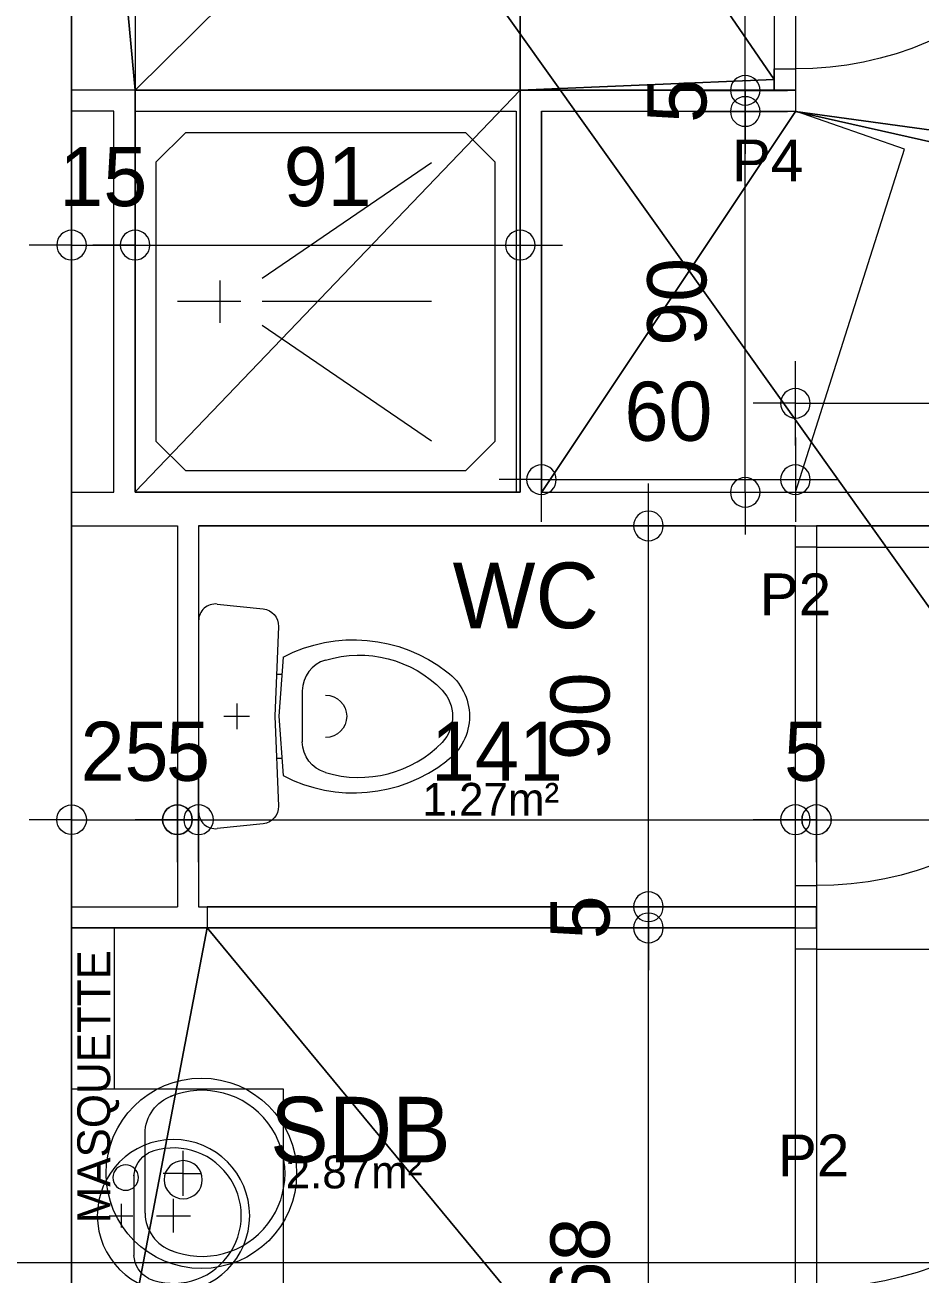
# Model space of a CAD drawing. Header units: metres. Extents: x 1.8 to 61.8, y -52.8 to -10.8.
# Drawn here: x 37.314 to 39.431, y -22.267 to -19.313 of the extents above; entities that cross this region are included whole.
import ezdxf
from ezdxf.enums import TextEntityAlignment as Align
from ezdxf.lldxf.tags import DXFTag

# ---------------------------------------------------------------- set-up
doc = ezdxf.new("R2010")
doc.units = ezdxf.units.M
doc.header["$MEASUREMENT"] = 0
for name, color, linetype in [('Calque commun', 7, 'Continuous'), ('Calque2', 7, 'Continuous'), ('Calque90', 7, 'Continuous'), ('Cotations', 7, 'Continuous'), ('Textes', 7, 'Continuous')]:
    doc.layers.add(name, color=color, linetype=linetype)
doc.styles.add('Arial8', font='arial.ttf', dxfattribs={"height": 0.098961})
doc.styles.add('Century Gothic11', font='GOTHIC.TTF', dxfattribs={"height": 0.139636})
doc.styles.add('Century Gothic19', font='GOTHIC.TTF', dxfattribs={"height": 0.155151})
doc.styles.add('Century Gothic5', font='GOTHIC.TTF', dxfattribs={"height": 0.077575})
tags = doc.linetypes.add('DASHDOT2', pattern=[0.5, 0.25, -0.125, 0, -0.125]).pattern_tags.tags
tags[10:11] = [DXFTag(74, 4), DXFTag(75, 0), DXFTag(340, '0'), DXFTag(46, 1.0), DXFTag(50, 0.0), DXFTag(44, 0.0), DXFTag(45, 0.0)]
tags[8:9] = [DXFTag(74, 4), DXFTag(75, 0), DXFTag(340, '0'), DXFTag(46, 1.0), DXFTag(50, 0.0), DXFTag(44, 0.0), DXFTag(45, 0.0)]
tags[6:7] = [DXFTag(74, 4), DXFTag(75, 0), DXFTag(340, '0'), DXFTag(46, 1.0), DXFTag(50, 0.0), DXFTag(44, 0.0), DXFTag(45, 0.0)]
tags[4:5] = [DXFTag(74, 4), DXFTag(75, 0), DXFTag(340, '0'), DXFTag(46, 1.0), DXFTag(50, 0.0), DXFTag(44, 0.0), DXFTag(45, 0.0)]

# ---------------------------------------------------------------- blocks, each defined once
blk = doc.blocks.new('Block54734')
at = {"layer": 'Calque commun', "color": 7, "linetype": 'Continuous', "lineweight": 9}
blk.add_line((37.4237, -26.2066), (37.4237, -17.8466), dxfattribs=at)
blk = doc.blocks.new('@PRES_1_$$_1-58')
at = {"layer": 'Calque commun', "color": 5, "linetype": 'Continuous', "lineweight": 9}
blk.add_line((0.05, 0.05), (0.05, 0.85), dxfattribs=at)
at = {"layer": 'Calque commun', "color": 5, "linetype": 'Continuous', "lineweight": 9, "extrusion": (0, 0, -1)}
blk.add_arc((-0.05, 0.05), 0.8, 90, 180, dxfattribs=at)
at = {"layer": 'Calque commun', "color": 5, "linetype": 'Continuous', "lineweight": 9}
mesh = blk.add_polyface(dxfattribs=at)
corners = [(0, 0), (0, 0.05), (0.05, 0.05), (0.05, 0)]
mesh.append_faces([[corners[k] for k in face] for face in [(0, 1, 2, 3)]], dxfattribs={"color": 5})
mesh = blk.add_polyface(dxfattribs=at)
corners = [(0.85, 0), (0.85, 0.05), (0.9, 0.05), (0.9, 0)]
mesh.append_faces([[corners[k] for k in face] for face in [(0, 1, 2, 3)]], dxfattribs={"color": 5})
blk = doc.blocks.new('@PRES_1_$$_1-59')
at = {"layer": 'Calque commun', "color": 0, "linetype": 'ByBlock', "lineweight": -2}
blk.add_line((0, 0), (0, 0.05), dxfattribs=at)
blk = doc.blocks.new('@PRES_1_$$_1-60')
at = {"layer": 'Calque commun', "color": 0, "linetype": 'ByBlock', "lineweight": -2}
blk.add_line((0, 0), (0, 0.05), dxfattribs=at)
blk = doc.blocks.new('INTER_2D_COMB20')
at = {"layer": 'Calque commun', "color": 0, "linetype": 'ByBlock', "lineweight": -2}
blk.add_blockref('@PRES_1_$$_1-58', (0, 0), dxfattribs=at)
at = {"layer": 'Calque commun', "color": 15, "linetype": 'Continuous', "lineweight": 18}
blk.add_blockref('@PRES_1_$$_1-59', (0, 0), dxfattribs=at)
at = {"layer": 'Calque commun', "color": 15, "linetype": 'Continuous', "lineweight": 18, "extrusion": (0, 0, -1), "xscale": -1, "yscale": -1, "zscale": -1, "rotation": -180}
blk.add_blockref('@PRES_1_$$_1-60', (-0.9, 0), dxfattribs=at)
blk = doc.blocks.new('PLACED_COMB20')
at = {"layer": 'Calque commun', "color": 0, "linetype": 'ByBlock', "lineweight": -2}
blk.add_blockref('INTER_2D_COMB20', (0, 0), dxfattribs=at)
blk = doc.blocks.new('xmodule1pcentniv1-17')
at = {"layer": 'Calque commun', "color": 5, "linetype": 'Continuous', "lineweight": 9}
blk.add_arc((0, 0), 0.5, 0, 359.9994, dxfattribs=at)
blk = doc.blocks.new('xmodule1pcentniv1-18')
at = {"layer": 'Calque commun', "color": 5, "linetype": 'Continuous', "lineweight": 9}
blk.add_arc((0, 0), 0.5, 0, 359.9994, dxfattribs=at)
blk = doc.blocks.new('DimLine54971')
at = {"layer": 'Calque commun', "color": 5, "linetype": 'Continuous', "lineweight": 9}
for p, q in [((39.1838, -21.271), (39.1838, -21.071)), ((41.3637, -21.271), (41.3637, -21.071)), ((39.1838, -21.171), (39.0838, -21.171)), ((39.1838, -21.171), (41.3637, -21.171)), ((41.3637, -21.171), (41.4637, -21.171))]:
    blk.add_line(p, q, dxfattribs=at)
at = {"layer": 'Calque commun', "color": 5, "linetype": 'Continuous', "lineweight": 9, "xscale": 0.07000000029802322, "yscale": 0.07000000029802322, "zscale": 0.07000000029802322}
for name, p in [('xmodule1pcentniv1-17', (39.1838, -21.171)), ('xmodule1pcentniv1-18', (41.3637, -21.171))]:
    blk.add_blockref(name, p, dxfattribs=at)
at = {"layer": 'Calque commun', "color": 5, "linetype": 'Continuous', "lineweight": 9, "style": 'Century Gothic11'}
blk.add_text('218', height=0.13964, dxfattribs=at).set_placement((40.2737, -21.121), align=Align.BOTTOM_CENTER)
blk = doc.blocks.new('xmodule1pcentniv1-19')
at = {"layer": 'Calque commun', "color": 5, "linetype": 'Continuous', "lineweight": 9}
blk.add_arc((0, 0), 0.5, 0, 359.9994, dxfattribs=at)
blk = doc.blocks.new('xmodule1pcentniv1-20')
at = {"layer": 'Calque commun', "color": 5, "linetype": 'Continuous', "lineweight": 9}
blk.add_arc((0, 0), 0.5, 0, 359.9994, dxfattribs=at)
blk = doc.blocks.new('DimLine54979')
at = {"layer": 'Calque commun', "color": 5, "linetype": 'Continuous', "lineweight": 9}
for p, q in [((39.1338, -21.271), (39.1338, -21.071)), ((39.1838, -21.271), (39.1838, -21.071)), ((39.1338, -21.171), (39.0338, -21.171)), ((39.1338, -21.171), (39.1838, -21.171)), ((39.1838, -21.171), (39.2838, -21.171))]:
    blk.add_line(p, q, dxfattribs=at)
at = {"layer": 'Calque commun', "color": 5, "linetype": 'Continuous', "lineweight": 9, "xscale": 0.07000000029802322, "yscale": 0.07000000029802322, "zscale": 0.07000000029802322}
for name, p in [('xmodule1pcentniv1-19', (39.1338, -21.171)), ('xmodule1pcentniv1-20', (39.1838, -21.171))]:
    blk.add_blockref(name, p, dxfattribs=at)
at = {"layer": 'Calque commun', "color": 5, "linetype": 'Continuous', "lineweight": 9, "style": 'Century Gothic11'}
blk.add_text('5', height=0.1396, dxfattribs=at).set_placement((39.1588, -21.121), align=Align.BOTTOM_CENTER)
blk = doc.blocks.new('xmodule1pcentniv1-21')
at = {"layer": 'Calque commun', "color": 5, "linetype": 'Continuous', "lineweight": 9}
blk.add_arc((0, 0), 0.5, 0, 359.9994, dxfattribs=at)
blk = doc.blocks.new('xmodule1pcentniv1-22')
at = {"layer": 'Calque commun', "color": 5, "linetype": 'Continuous', "lineweight": 9}
blk.add_arc((0, 0), 0.5, 0, 359.9994, dxfattribs=at)
blk = doc.blocks.new('DimLine54987')
at = {"layer": 'Calque commun', "color": 5, "linetype": 'Continuous', "lineweight": 9}
for p, q in [((37.7238, -21.271), (37.7238, -21.071)), ((39.1338, -21.271), (39.1338, -21.071)), ((37.7238, -21.171), (37.6238, -21.171)), ((37.7238, -21.171), (39.1338, -21.171)), ((39.1338, -21.171), (39.2337, -21.171))]:
    blk.add_line(p, q, dxfattribs=at)
at = {"layer": 'Calque commun', "color": 5, "linetype": 'Continuous', "lineweight": 9, "xscale": 0.07000000029802322, "yscale": 0.07000000029802322, "zscale": 0.07000000029802322}
for name, p in [('xmodule1pcentniv1-21', (37.7238, -21.171)), ('xmodule1pcentniv1-22', (39.1338, -21.171))]:
    blk.add_blockref(name, p, dxfattribs=at)
at = {"layer": 'Calque commun', "color": 5, "linetype": 'Continuous', "lineweight": 9, "style": 'Century Gothic11'}
blk.add_text('141', height=0.13964, dxfattribs=at).set_placement((38.4287, -21.121), align=Align.BOTTOM_CENTER)
blk = doc.blocks.new('xmodule1pcentniv1-23')
at = {"layer": 'Calque commun', "color": 5, "linetype": 'Continuous', "lineweight": 9}
blk.add_arc((0, 0), 0.5, 0, 359.9994, dxfattribs=at)
blk = doc.blocks.new('xmodule1pcentniv1-24')
at = {"layer": 'Calque commun', "color": 5, "linetype": 'Continuous', "lineweight": 9}
blk.add_arc((0, 0), 0.5, 0, 359.9994, dxfattribs=at)
blk = doc.blocks.new('DimLine54995')
at = {"layer": 'Calque commun', "color": 5, "linetype": 'Continuous', "lineweight": 9}
for p, q in [((37.6738, -21.271), (37.6738, -21.071)), ((37.7238, -21.271), (37.7238, -21.071)), ((37.6738, -21.171), (37.5738, -21.171)), ((37.6738, -21.171), (37.7238, -21.171)), ((37.7238, -21.171), (37.8237, -21.171))]:
    blk.add_line(p, q, dxfattribs=at)
at = {"layer": 'Calque commun', "color": 5, "linetype": 'Continuous', "lineweight": 9, "xscale": 0.07000000029802322, "yscale": 0.07000000029802322, "zscale": 0.07000000029802322}
for name, p in [('xmodule1pcentniv1-23', (37.6738, -21.171)), ('xmodule1pcentniv1-24', (37.7238, -21.171))]:
    blk.add_blockref(name, p, dxfattribs=at)
at = {"layer": 'Calque commun', "color": 5, "linetype": 'Continuous', "lineweight": 9, "style": 'Century Gothic11'}
blk.add_text('5', height=0.1396, dxfattribs=at).set_placement((37.6988, -21.121), align=Align.BOTTOM_CENTER)
blk = doc.blocks.new('xmodule1pcentniv1-25')
at = {"layer": 'Calque commun', "color": 5, "linetype": 'Continuous', "lineweight": 9}
blk.add_arc((0, 0), 0.5, 0, 359.9994, dxfattribs=at)
blk = doc.blocks.new('xmodule1pcentniv1-26')
at = {"layer": 'Calque commun', "color": 5, "linetype": 'Continuous', "lineweight": 9}
blk.add_arc((0, 0), 0.5, 0, 359.9994, dxfattribs=at)
blk = doc.blocks.new('DimLine55003')
at = {"layer": 'Calque commun', "color": 5, "linetype": 'Continuous', "lineweight": 9}
for p, q in [((37.4237, -21.271), (37.4237, -21.071)), ((37.6738, -21.271), (37.6738, -21.071)), ((37.4237, -21.171), (37.3237, -21.171)), ((37.4237, -21.171), (37.6738, -21.171)), ((37.6738, -21.171), (37.7738, -21.171))]:
    blk.add_line(p, q, dxfattribs=at)
at = {"layer": 'Calque commun', "color": 5, "linetype": 'Continuous', "lineweight": 9, "extrusion": (0, 0, -1), "xscale": 0.07000000029802322, "yscale": 0.07000000029802322, "zscale": 0.07000000029802322}
for name, p in [('xmodule1pcentniv1-25', (-37.4238, -21.171)), ('xmodule1pcentniv1-26', (-37.6738, -21.171))]:
    blk.add_blockref(name, p, dxfattribs=at)
at = {"layer": 'Calque commun', "color": 5, "linetype": 'Continuous', "lineweight": 9, "style": 'Century Gothic11'}
blk.add_text('25', height=0.13964, dxfattribs=at).set_placement((37.5488, -21.121), align=Align.BOTTOM_CENTER)
blk = doc.blocks.new('xmodule1pcentniv1-41')
at = {"layer": 'Calque commun', "color": 5, "linetype": 'Continuous', "lineweight": 9}
blk.add_arc((0, 0), 0.5, 0, 359.9994, dxfattribs=at)
blk = doc.blocks.new('xmodule1pcentniv1-42')
at = {"layer": 'Calque commun', "color": 5, "linetype": 'Continuous', "lineweight": 9}
blk.add_arc((0, 0), 0.5, 0, 359.9994, dxfattribs=at)
blk = doc.blocks.new('DimLine55067')
at = {"layer": 'Calque commun', "color": 5, "linetype": 'Continuous', "lineweight": 9}
for p, q in [((38.7866, -21.4268), (38.7866, -21.3268)), ((38.8866, -21.4268), (38.6866, -21.4268)), ((38.7866, -23.1068), (38.7866, -21.4268)), ((38.8866, -23.1068), (38.6866, -23.1068)), ((38.7866, -23.1068), (38.7866, -23.2068))]:
    blk.add_line(p, q, dxfattribs=at)
at = {"layer": 'Calque commun', "color": 5, "linetype": 'Continuous', "lineweight": 9, "xscale": 0.07000000029802322, "yscale": 0.07000000029802322, "zscale": 0.07000000029802322, "rotation": 90}
for name, p in [('xmodule1pcentniv1-42', (38.7866, -21.4268)), ('xmodule1pcentniv1-41', (38.7866, -23.1068))]:
    blk.add_blockref(name, p, dxfattribs=at)
at = {"layer": 'Calque commun', "color": 5, "linetype": 'Continuous', "lineweight": 9, "style": 'Century Gothic11'}
blk.add_text('168', height=0.13964, rotation=90, dxfattribs=at).set_placement((38.7366, -22.2668), align=Align.BOTTOM_CENTER)
blk = doc.blocks.new('xmodule1pcentniv1-43')
at = {"layer": 'Calque commun', "color": 5, "linetype": 'Continuous', "lineweight": 9}
blk.add_arc((0, 0), 0.5, 0, 359.9994, dxfattribs=at)
blk = doc.blocks.new('xmodule1pcentniv1-44')
at = {"layer": 'Calque commun', "color": 5, "linetype": 'Continuous', "lineweight": 9}
blk.add_arc((0, 0), 0.5, 0, 359.9994, dxfattribs=at)
blk = doc.blocks.new('DimLine55083')
at = {"layer": 'Calque commun', "color": 5, "linetype": 'Continuous', "lineweight": 9}
for p, q in [((38.7866, -21.3768), (38.7866, -21.2768)), ((38.8866, -21.3768), (38.6866, -21.3768)), ((38.7866, -21.4268), (38.7866, -21.3768)), ((38.8866, -21.4268), (38.6866, -21.4268)), ((38.7866, -21.4268), (38.7866, -21.5268))]:
    blk.add_line(p, q, dxfattribs=at)
at = {"layer": 'Calque commun', "color": 5, "linetype": 'Continuous', "lineweight": 9, "xscale": 0.07000000029802322, "yscale": 0.07000000029802322, "zscale": 0.07000000029802322, "rotation": 90}
for name, p in [('xmodule1pcentniv1-44', (38.7866, -21.3768)), ('xmodule1pcentniv1-43', (38.7866, -21.4268))]:
    blk.add_blockref(name, p, dxfattribs=at)
at = {"layer": 'Calque commun', "color": 5, "linetype": 'Continuous', "lineweight": 9, "style": 'Century Gothic11'}
blk.add_text('5', height=0.1396, rotation=90, dxfattribs=at).set_placement((38.7366, -21.4018), align=Align.BOTTOM_CENTER)
blk = doc.blocks.new('xmodule1pcentniv1-45')
at = {"layer": 'Calque commun', "color": 5, "linetype": 'Continuous', "lineweight": 9}
blk.add_arc((0, 0), 0.5, 0, 359.9994, dxfattribs=at)
blk = doc.blocks.new('xmodule1pcentniv1-46')
at = {"layer": 'Calque commun', "color": 5, "linetype": 'Continuous', "lineweight": 9}
blk.add_arc((0, 0), 0.5, 0, 359.9994, dxfattribs=at)
blk = doc.blocks.new('DimLine55091')
at = {"layer": 'Calque commun', "color": 5, "linetype": 'Continuous', "lineweight": 9}
for p, q in [((38.7866, -20.4766), (38.7866, -20.3766)), ((38.8866, -20.4766), (38.6866, -20.4766)), ((38.7866, -21.3768), (38.7866, -20.4766)), ((38.8866, -21.3768), (38.6866, -21.3768)), ((38.7866, -21.3768), (38.7866, -21.4768))]:
    blk.add_line(p, q, dxfattribs=at)
at = {"layer": 'Calque commun', "color": 5, "linetype": 'Continuous', "lineweight": 9, "xscale": 0.07000000029802322, "yscale": 0.07000000029802322, "zscale": 0.07000000029802322, "rotation": 90}
for name, p in [('xmodule1pcentniv1-46', (38.7866, -20.4766)), ('xmodule1pcentniv1-45', (38.7866, -21.3768))]:
    blk.add_blockref(name, p, dxfattribs=at)
at = {"layer": 'Calque commun', "color": 5, "linetype": 'Continuous', "lineweight": 9, "style": 'Century Gothic11'}
blk.add_text('90', height=0.13964, rotation=90, dxfattribs=at).set_placement((38.7366, -20.9267), align=Align.BOTTOM_CENTER)
blk = doc.blocks.new('xmodule1pcentniv1-47')
at = {"layer": 'Calque commun', "color": 5, "linetype": 'Continuous', "lineweight": 9}
blk.add_arc((0, 0), 0.5, 0, 359.9994, dxfattribs=at)
blk = doc.blocks.new('xmodule1pcentniv1-48')
at = {"layer": 'Calque commun', "color": 5, "linetype": 'Continuous', "lineweight": 9}
blk.add_arc((0, 0), 0.5, 0, 359.9994, dxfattribs=at)
blk = doc.blocks.new('DimLine55107')
at = {"layer": 'Calque commun', "color": 5, "linetype": 'Continuous', "lineweight": 9}
for p, q in [((39.0154, -19.4973), (39.0154, -19.3973)), ((38.9154, -19.4973), (39.1154, -19.4973)), ((39.0154, -20.3973), (39.0154, -19.4973)), ((38.9154, -20.3973), (39.1154, -20.3973)), ((39.0154, -20.3973), (39.0154, -20.4973))]:
    blk.add_line(p, q, dxfattribs=at)
at = {"layer": 'Calque commun', "color": 5, "linetype": 'Continuous', "lineweight": 9, "xscale": 0.07000000029802322, "yscale": 0.07000000029802322, "zscale": 0.07000000029802322, "rotation": 90}
for name, p in [('xmodule1pcentniv1-48', (39.0154, -19.4973)), ('xmodule1pcentniv1-47', (39.0154, -20.3973))]:
    blk.add_blockref(name, p, dxfattribs=at)
at = {"layer": 'Calque commun', "color": 5, "linetype": 'Continuous', "lineweight": 9, "style": 'Century Gothic11'}
blk.add_text('90', height=0.13964, rotation=90, dxfattribs=at).set_placement((38.9654, -19.9473), align=Align.BOTTOM_CENTER)
blk = doc.blocks.new('xmodule1pcentniv1-49')
at = {"layer": 'Calque commun', "color": 5, "linetype": 'Continuous', "lineweight": 9}
blk.add_arc((0, 0), 0.5, 0, 359.9994, dxfattribs=at)
blk = doc.blocks.new('xmodule1pcentniv1-50')
at = {"layer": 'Calque commun', "color": 5, "linetype": 'Continuous', "lineweight": 9}
blk.add_arc((0, 0), 0.5, 0, 359.9994, dxfattribs=at)
blk = doc.blocks.new('DimLine55115')
at = {"layer": 'Calque commun', "color": 5, "linetype": 'Continuous', "lineweight": 9}
for p, q in [((39.0154, -19.4473), (39.0154, -19.3473)), ((38.9154, -19.4473), (39.1154, -19.4473)), ((39.0154, -19.4973), (39.0154, -19.4473)), ((38.9154, -19.4973), (39.1154, -19.4973)), ((39.0154, -19.4973), (39.0154, -19.5973))]:
    blk.add_line(p, q, dxfattribs=at)
at = {"layer": 'Calque commun', "color": 5, "linetype": 'Continuous', "lineweight": 9, "xscale": 0.07000000029802322, "yscale": 0.07000000029802322, "zscale": 0.07000000029802322, "rotation": 90}
for name, p in [('xmodule1pcentniv1-50', (39.0154, -19.4473)), ('xmodule1pcentniv1-49', (39.0154, -19.4973))]:
    blk.add_blockref(name, p, dxfattribs=at)
at = {"layer": 'Calque commun', "color": 5, "linetype": 'Continuous', "lineweight": 9, "style": 'Century Gothic11'}
blk.add_text('5', height=0.1396, rotation=90, dxfattribs=at).set_placement((38.9654, -19.4723), align=Align.BOTTOM_CENTER)
blk = doc.blocks.new('xmodule1pcentniv1-51')
at = {"layer": 'Calque commun', "color": 5, "linetype": 'Continuous', "lineweight": 9}
blk.add_arc((0, 0), 0.5, 0, 359.9994, dxfattribs=at)
blk = doc.blocks.new('xmodule1pcentniv1-52')
at = {"layer": 'Calque commun', "color": 5, "linetype": 'Continuous', "lineweight": 9}
blk.add_arc((0, 0), 0.5, 0, 359.9994, dxfattribs=at)
blk = doc.blocks.new('DimLine55123')
at = {"layer": 'Calque commun', "color": 5, "linetype": 'Continuous', "lineweight": 9}
for p, q in [((39.0154, -18.5473), (39.0154, -18.4473)), ((38.9154, -18.5473), (39.1154, -18.5473)), ((39.0154, -19.4473), (39.0154, -18.5473)), ((38.9154, -19.4473), (39.1154, -19.4473)), ((39.0154, -19.4473), (39.0154, -19.5473))]:
    blk.add_line(p, q, dxfattribs=at)
at = {"layer": 'Calque commun', "color": 5, "linetype": 'Continuous', "lineweight": 9, "xscale": 0.07000000029802322, "yscale": 0.07000000029802322, "zscale": 0.07000000029802322, "rotation": 90}
for name, p in [('xmodule1pcentniv1-52', (39.0154, -18.5473)), ('xmodule1pcentniv1-51', (39.0154, -19.4473))]:
    blk.add_blockref(name, p, dxfattribs=at)
at = {"layer": 'Calque commun', "color": 5, "linetype": 'Continuous', "lineweight": 9, "style": 'Century Gothic11'}
blk.add_text('90', height=0.13964, rotation=90, dxfattribs=at).set_placement((38.9654, -18.9973), align=Align.BOTTOM_CENTER)
blk = doc.blocks.new('xmodule1pcentniv1-65')
at = {"layer": 'Calque commun', "color": 5, "linetype": 'Continuous', "lineweight": 9}
blk.add_arc((0, 0), 0.5, 0, 359.9994, dxfattribs=at)
blk = doc.blocks.new('DimLine55203')
at = {"layer": 'Calque commun', "color": 5, "linetype": 'Continuous', "lineweight": 9}
for p, q in [((39.1338, -20.287), (39.1337, -20.087)), ((39.1338, -20.187), (39.0338, -20.187)), ((39.1338, -20.187), (43.1337, -20.1863))]:
    blk.add_line(p, q, dxfattribs=at)
at = {"layer": 'Calque commun', "color": 5, "linetype": 'Continuous', "lineweight": 9, "xscale": 0.0700000013757668, "yscale": 0.0700000013757668, "zscale": 0.07000000029802322, "rotation": 0.01005417239926435}
blk.add_blockref('xmodule1pcentniv1-65', (39.1338, -20.187), dxfattribs=at)
blk = doc.blocks.new('xmodule1pcentniv1-67')
at = {"layer": 'Calque commun', "color": 5, "linetype": 'Continuous', "lineweight": 9}
blk.add_arc((0, 0), 0.5, 0, 359.9994, dxfattribs=at)
blk = doc.blocks.new('xmodule1pcentniv1-68')
at = {"layer": 'Calque commun', "color": 5, "linetype": 'Continuous', "lineweight": 9}
blk.add_arc((0, 0), 0.5, 0, 359.9994, dxfattribs=at)
blk = doc.blocks.new('DimLine55211')
at = {"layer": 'Calque commun', "color": 5, "linetype": 'Continuous', "lineweight": 9}
for p, q in [((38.5338, -20.4674), (38.5338, -20.2674)), ((39.1338, -20.2674), (39.1338, -20.4674)), ((38.5338, -20.3674), (38.4338, -20.3674)), ((38.5338, -20.3674), (39.1338, -20.3674)), ((39.1338, -20.3674), (39.2338, -20.3674))]:
    blk.add_line(p, q, dxfattribs=at)
at = {"layer": 'Calque commun', "color": 5, "linetype": 'Continuous', "lineweight": 9, "xscale": 0.07000000029802322, "yscale": 0.07000000029802322, "zscale": 0.07000000029802322}
for name, p in [('xmodule1pcentniv1-67', (38.5338, -20.3674)), ('xmodule1pcentniv1-68', (39.1338, -20.3674))]:
    blk.add_blockref(name, p, dxfattribs=at)
at = {"layer": 'Calque commun', "color": 5, "linetype": 'Continuous', "lineweight": 9, "style": 'Century Gothic11'}
blk.add_text('60', height=0.13964, dxfattribs=at).set_placement((38.8338, -20.3174), align=Align.BOTTOM_CENTER)
blk = doc.blocks.new('xmodule1pcentniv1-75')
at = {"layer": 'Calque commun', "color": 5, "linetype": 'Continuous', "lineweight": 9}
blk.add_arc((0, 0), 0.5, 0, 359.9994, dxfattribs=at)
blk = doc.blocks.new('xmodule1pcentniv1-76')
at = {"layer": 'Calque commun', "color": 5, "linetype": 'Continuous', "lineweight": 9}
blk.add_arc((0, 0), 0.5, 0, 359.9994, dxfattribs=at)
blk = doc.blocks.new('DimLine56475')
at = {"layer": 'Calque commun', "color": 5, "linetype": 'Continuous', "lineweight": 9}
for p, q in [((39.1837, -21.271), (39.1837, -21.071)), ((41.3637, -21.271), (41.3637, -21.071)), ((39.1837, -21.171), (39.0837, -21.171)), ((39.1837, -21.171), (41.3637, -21.171)), ((41.3637, -21.171), (41.4637, -21.171))]:
    blk.add_line(p, q, dxfattribs=at)
at = {"layer": 'Calque commun', "color": 5, "linetype": 'Continuous', "lineweight": 9, "xscale": 0.07000000029802322, "yscale": 0.07000000029802322, "zscale": 0.07000000029802322}
for name, p in [('xmodule1pcentniv1-75', (39.1837, -21.171)), ('xmodule1pcentniv1-76', (41.3637, -21.171))]:
    blk.add_blockref(name, p, dxfattribs=at)
at = {"layer": 'Calque commun', "color": 5, "linetype": 'Continuous', "lineweight": 9, "style": 'Century Gothic11'}
blk.add_text('218', height=0.13964, dxfattribs=at).set_placement((40.2737, -21.121), align=Align.BOTTOM_CENTER)
blk = doc.blocks.new('vasque1')
at = {"layer": 'Calque2', "color": 6, "linetype": 'Continuous', "lineweight": 9}
for p, q in [((-0.094, -0.092), (0.094, -0.092)), ((0, -0.182), (0, -0.135)), ((-0.0533, -0.182), (0.0533, -0.182)), ((0, -0.182), (0, -0.224))]:
    blk.add_line(p, q, dxfattribs=at)
at = {"layer": 'Calque2', "color": 6, "linetype": 'Continuous', "lineweight": 9, "flags": 128}
for points in [[(0, -0.45, -1), (0, 0)], [(0, 0, -1), (0, -0.45)], [(0.02, -0.046, 1), (-0.04, -0.046, 1), (0.02, -0.046)], [(-0.094, -0.092, 0.324927), (-0.1834, -0.157)], [(0.094, -0.092, -0.324927), (0.1834, -0.157)], [(0.03, -0.182, 1), (-0.06, -0.182, 1), (0.03, -0.182)], [(-0.1814, -0.1514, 1.494518), (0.1814, -0.1514)]]:
    blk.add_lwpolyline(points, format="xyb", dxfattribs=at)
blk = doc.blocks.new('vasqu450')
at = {"layer": 'Calque commun', "color": 6, "linetype": 'Continuous', "lineweight": 9}
blk.add_line((0.1207, 0.1168), (-0.1173, 0.117), dxfattribs=at)
for radius, start, end in [(0.225, 360, 359.9994), (0.2, 158.4, 21.6)]:
    blk.add_arc((0, 0), radius, start, end, dxfattribs=at)
at = {"layer": 'Calque commun', "color": 6, "linetype": 'Continuous', "lineweight": 9, "extrusion": (0, 0, -1)}
for centre, start, end in [((0.112, 0.0327), 28.9734, 86.4066), ((-0.112, 0.0327), 93.5934, 151.0266)]:
    blk.add_arc(centre, 0.0845, start, end, dxfattribs=at)
at = {"layer": 'Calque90', "color": 6, "linetype": 'Continuous', "lineweight": 9}
for p, q in [((0, 0.19), (0, 0.12)), ((0.035, 0.155), (-0.035, 0.155)), ((0, 0.05), (0, -0.05)), ((-0.05, 0), (0.05, 0))]:
    blk.add_line(p, q, dxfattribs=at)
blk = doc.blocks.new('meuble vasque 60x50')
at = {"layer": 'Calque commun', "color": 0, "linetype": 'ByBlock', "lineweight": -2, "xscale": 0.800000011920929, "yscale": 0.800000011920929, "zscale": 0.800000011920929}
blk.add_blockref('vasqu450', (0.2994, -0.241), dxfattribs=at)
at = {"layer": 'Calque commun', "color": 0, "linetype": 'ByBlock', "lineweight": -2}
blk.add_blockref('vasque1', (0.3994, -0.0819), dxfattribs=at)
at = {"layer": 'Calque commun', "color": 6, "linetype": 'Continuous', "lineweight": 9}
mesh = blk.add_polyface(dxfattribs=at)
corners = [(-0.0006, -0.0002), (0.5994, -0.0002), (0.5994, -0.5002), (-0.0006, -0.5002)]
mesh.append_faces([[corners[k] for k in face] for face in [(0, 1, 2, 3)]], dxfattribs={"color": 6})
blk = doc.blocks.new('@PRES_1_$$_1-61')
at = {"layer": 'Calque commun', "color": 5, "linetype": 'Continuous', "lineweight": 9}
blk.add_line((0.05, 0.05), (0.05, 0.85), dxfattribs=at)
at = {"layer": 'Calque commun', "color": 5, "linetype": 'Continuous', "lineweight": 9, "extrusion": (0, 0, -1)}
blk.add_arc((-0.05, 0.05), 0.8, 90, 180, dxfattribs=at)
at = {"layer": 'Calque commun', "color": 5, "linetype": 'Continuous', "lineweight": 9}
mesh = blk.add_polyface(dxfattribs=at)
corners = [(0, 0), (0, 0.05), (0.05, 0.05), (0.05, 0)]
mesh.append_faces([[corners[k] for k in face] for face in [(0, 1, 2, 3)]], dxfattribs={"color": 5})
mesh = blk.add_polyface(dxfattribs=at)
corners = [(0.85, 0), (0.85, 0.05), (0.9, 0.05), (0.9, 0)]
mesh.append_faces([[corners[k] for k in face] for face in [(0, 1, 2, 3)]], dxfattribs={"color": 5})
blk = doc.blocks.new('@PRES_1_$$_1-62')
at = {"layer": 'Calque commun', "color": 0, "linetype": 'Continuous', "lineweight": 9}
blk.add_line((0, 0), (0, 0.05), dxfattribs=at)
blk = doc.blocks.new('@PRES_1_$$_1-63')
at = {"layer": 'Calque commun', "color": 0, "linetype": 'Continuous', "lineweight": 9}
blk.add_line((0, 0), (0, 0.05), dxfattribs=at)
blk = doc.blocks.new('INTER_2D_COMB21')
at = {"layer": 'Calque commun', "color": 0, "linetype": 'ByBlock', "lineweight": -2}
blk.add_blockref('@PRES_1_$$_1-61', (0, 0), dxfattribs=at)
at = {"layer": 'Calque commun', "color": 15, "linetype": 'ByBlock', "lineweight": -2}
blk.add_blockref('@PRES_1_$$_1-62', (0, 0), dxfattribs=at)
at = {"layer": 'Calque commun', "color": 15, "linetype": 'ByBlock', "lineweight": -2, "extrusion": (0, 0, -1), "xscale": -1, "yscale": -1, "zscale": -1, "rotation": -180}
blk.add_blockref('@PRES_1_$$_1-63', (-0.9, 0), dxfattribs=at)
blk = doc.blocks.new('PLACED_COMB21')
at = {"layer": 'Calque commun', "color": 0, "linetype": 'ByBlock', "lineweight": -2}
blk.add_blockref('INTER_2D_COMB21', (0, 0), dxfattribs=at)
blk = doc.blocks.new('douche90-3')
at = {"layer": 'Calque90', "color": 6, "linetype": 'Continuous', "lineweight": 9}
for p, q in [((0, 0, -10), (0, 0.9, -10)), ((0, 0.9, -10), (0.9, 0.9, -10)), ((0.9, 0.9, -10), (0.9, 0, -10)), ((0.05, 0.7803, -10), (0.1197, 0.85, -10)), ((0.1197, 0.85, -10), (0.7803, 0.85, -10)), ((0.7803, 0.85, -10), (0.85, 0.7803, -10)), ((0.05, 0.1197, -10), (0.05, 0.7803, -10)), ((0.3, 0.5058, -10), (0.7, 0.7788, -10)), ((0.85, 0.7803, -10), (0.85, 0.1197, -10)), ((0.2, 0.5, -10), (0.2, 0.4, -10)), ((0.25, 0.45, -10), (0.1, 0.45, -10)), ((0.7, 0.45, -10), (0.3, 0.45, -10)), ((0.3, 0.3942, -10), (0.7, 0.1212, -10)), ((0.1197, 0.05, -10), (0.05, 0.1197, -10)), ((0.85, 0.1197, -10), (0.7803, 0.05, -10)), ((0.7803, 0.05, -10), (0.1197, 0.05, -10)), ((0.9, 0, -10), (0, 0, -10))]:
    blk.add_line(p, q, dxfattribs=at)
blk = doc.blocks.new('xmodule1pcentniv1-95')
at = {"layer": 'Calque commun', "color": 5, "linetype": 'Continuous', "lineweight": 9}
blk.add_arc((0, 0), 0.5, 0, 359.9994, dxfattribs=at)
blk = doc.blocks.new('xmodule1pcentniv1-96')
at = {"layer": 'Calque commun', "color": 5, "linetype": 'Continuous', "lineweight": 9}
blk.add_arc((0, 0), 0.5, 0, 359.9994, dxfattribs=at)
blk = doc.blocks.new('DimLine60762')
at = {"layer": 'Calque commun', "color": 5, "linetype": 'Continuous', "lineweight": 9}
for p, q in [((37.4237, -19.9129), (37.4237, -19.7129)), ((37.5738, -19.9129), (37.5738, -19.7129)), ((37.4237, -19.8129), (37.3237, -19.8129)), ((37.4237, -19.8129), (37.5738, -19.8129)), ((37.5738, -19.8129), (37.6738, -19.8129))]:
    blk.add_line(p, q, dxfattribs=at)
at = {"layer": 'Calque commun', "color": 5, "linetype": 'Continuous', "lineweight": 9, "xscale": 0.07000000029802322, "yscale": 0.07000000029802322, "zscale": 0.07000000029802322}
for name, p in [('xmodule1pcentniv1-95', (37.4237, -19.8129)), ('xmodule1pcentniv1-96', (37.5738, -19.8129))]:
    blk.add_blockref(name, p, dxfattribs=at)
at = {"layer": 'Calque commun', "color": 5, "linetype": 'Continuous', "lineweight": 9, "style": 'Century Gothic11'}
blk.add_text('15', height=0.13964, dxfattribs=at).set_placement((37.4987, -19.7629), align=Align.BOTTOM_CENTER)
blk = doc.blocks.new('xmodule1pcentniv1-97')
at = {"layer": 'Calque commun', "color": 5, "linetype": 'Continuous', "lineweight": 9}
blk.add_arc((0, 0), 0.5, 0, 359.9994, dxfattribs=at)
blk = doc.blocks.new('xmodule1pcentniv1-98')
at = {"layer": 'Calque commun', "color": 5, "linetype": 'Continuous', "lineweight": 9}
blk.add_arc((0, 0), 0.5, 0, 359.9994, dxfattribs=at)
blk = doc.blocks.new('DimLine60770')
at = {"layer": 'Calque commun', "color": 5, "linetype": 'Continuous', "lineweight": 9}
for p, q in [((37.5738, -19.9129), (37.5738, -19.7129)), ((38.4838, -19.9129), (38.4838, -19.7129)), ((37.5738, -19.8129), (37.4738, -19.8129)), ((37.5738, -19.8129), (38.4838, -19.8129)), ((38.4838, -19.8129), (38.5838, -19.8129))]:
    blk.add_line(p, q, dxfattribs=at)
at = {"layer": 'Calque commun', "color": 5, "linetype": 'Continuous', "lineweight": 9, "xscale": 0.07000000029802322, "yscale": 0.07000000029802322, "zscale": 0.07000000029802322}
for name, p in [('xmodule1pcentniv1-97', (37.5738, -19.8129)), ('xmodule1pcentniv1-98', (38.4838, -19.8129))]:
    blk.add_blockref(name, p, dxfattribs=at)
at = {"layer": 'Calque commun', "color": 5, "linetype": 'Continuous', "lineweight": 9, "style": 'Century Gothic11'}
blk.add_text('91', height=0.13964, dxfattribs=at).set_placement((38.0288, -19.7629), align=Align.BOTTOM_CENTER)
blk = doc.blocks.new('xmodule1pcentniv1-117')
at = {"layer": 'Calque commun', "color": 7, "linetype": 'Continuous', "lineweight": 9}
for p, q in [((37.5737, -18.3266), (37.5737, -19.6266)), ((39.3916, -19.586), (39.1338, -19.4967)), ((39.1338, -20.3967), (39.3916, -19.586)), ((37.5737, -19.6266), (37.5737, -20.396)), ((37.4238, -21.4268), (37.9238, -21.4268)), ((37.5247, -21.4261), (37.5247, -21.8061))]:
    blk.add_line(p, q, dxfattribs=at)
at = {"layer": 'Calque commun', "color": 15, "linetype": 'Continuous', "lineweight": 18}
for p, q in [((37.5737, -19.4467), (37.4237, -19.4467)), ((37.4237, -19.4467), (37.4237, -19.4967)), ((37.5737, -20.3967), (37.5737, -19.4467)), ((38.4838, -20.3967), (38.4838, -19.4467)), ((38.4838, -19.4467), (39.1338, -19.4467)), ((39.1338, -19.4467), (39.0838, -19.4467)), ((39.0838, -19.4467), (39.0838, -19.4467)), ((39.1338, -19.4467), (39.1338, -19.4967)), ((39.1338, -19.4467), (39.1338, -19.4467)), ((37.5238, -19.4967), (37.4237, -19.4967)), ((37.5238, -20.3967), (37.5238, -19.4967)), ((38.5338, -20.3967), (38.5338, -19.4967)), ((38.5338, -19.4967), (39.1338, -19.4967)), ((37.6738, -20.4767), (37.6738, -21.3768)), ((37.7238, -20.4767), (37.7238, -21.3768)), ((39.1338, -20.4769), (39.1838, -20.4769)), ((37.4237, -21.4268), (37.4237, -21.3768)), ((37.4237, -21.3768), (37.6738, -21.3768)), ((37.7238, -21.3768), (39.1338, -21.3768)), ((39.1338, -21.4268), (39.1338, -21.3768)), ((39.1338, -21.4268), (39.1338, -21.3769)), ((39.1838, -21.4268), (39.1838, -21.3769)), ((37.4237, -21.4268), (39.1338, -21.4268))]:
    blk.add_line(p, q, dxfattribs=at)
at = {"layer": 'Calque commun', "color": 7, "linetype": 'Continuous', "lineweight": 18}
for p, q in [((37.4237, -20.4767), (37.4237, -20.3967)), ((37.4237, -20.3967), (37.5238, -20.3967)), ((37.5737, -20.3967), (38.4838, -20.3967)), ((38.5338, -20.3967), (39.5838, -20.3967)), ((37.4237, -20.4767), (37.6738, -20.4767)), ((37.7238, -20.4767), (39.5838, -20.4767))]:
    blk.add_line(p, q, dxfattribs=at)
at = {"layer": 'Calque commun', "color": 5, "linetype": 'Continuous', "lineweight": 9}
for name in ['DimLine55123', 'DimLine55115', 'DimLine55107', 'DimLine60762', 'DimLine60770', 'DimLine55203', 'DimLine55211', 'DimLine55091', 'DimLine55003', 'DimLine54995', 'DimLine54987', 'DimLine54979', 'DimLine56475', 'DimLine54971', 'DimLine55083', 'DimLine55067']:
    blk.add_blockref(name, (0, 0), dxfattribs=at)
at = {"layer": 'Calque commun', "color": 0, "linetype": 'ByBlock', "lineweight": -2}
for name, p, rotation in [('PLACED_COMB20', (39.0838, -18.5467), -90), ('PLACED_COMB21', (39.1338, -20.4769), -90.00000000000001), ('PLACED_COMB21', (39.1338, -21.4268), -90.00000000000001), ('meuble vasque 60x50', (37.4236, -22.4062), 90)]:
    blk.add_blockref(name, p, dxfattribs=dict(at, rotation=rotation))
blk.add_blockref('douche90-3', (37.5738, -20.3967), dxfattribs=at)
at = {"layer": 'Textes', "color": 5, "linetype": 'ByBlock', "lineweight": -2, "style": 'Arial8'}
for s, p in [('P4', (39.1525, -19.6922)), ('P2', (39.2183, -20.7177)), ('P2', (39.2614, -22.0438))]:
    blk.add_text(s, height=0.09896, dxfattribs=at).set_placement(p, align=Align.BOTTOM_RIGHT)
at = {"layer": 'Textes', "color": 5, "linetype": 'ByBlock', "lineweight": -2, "style": 'Century Gothic19'}
blk.add_text('WC', height=0.15515, dxfattribs=at).set_placement((38.6696, -20.5633), align=Align.TOP_RIGHT)
at = {"layer": 'Textes', "color": 9, "linetype": 'ByBlock', "lineweight": -2, "style": 'Century Gothic5'}
for s, p in [('1.27m²', (38.2527, -21.1849)), ('2.87m²', (37.9296, -22.0656))]:
    blk.add_text(s, height=0.07758, dxfattribs=at).set_placement(p, align=Align.BOTTOM_LEFT)
at = {"layer": 'Textes', "color": 5, "linetype": 'ByBlock', "lineweight": -2, "style": 'Century Gothic5'}
blk.add_text('MASQUETTE', height=0.07758, rotation=90, dxfattribs=at).set_placement((37.4374, -22.1248), align=Align.TOP_LEFT)
at = {"layer": 'Textes', "color": 5, "linetype": 'ByBlock', "lineweight": -2, "style": 'Century Gothic19'}
blk.add_text('SDB', height=0.15515, dxfattribs=at).set_placement((37.8928, -21.8259), align=Align.TOP_LEFT)
at = {"layer": 'Calque commun', "color": 9, "linetype": 'Continuous', "lineweight": 9}
mesh = blk.add_polyface(dxfattribs=at)
corners = [(37.5738, -20.3961), (37.5737, -19.4467), (38.4838, -19.4467), (39.0838, -19.4217), (39.0838, -19.4467), (37.4237, -17.8266), (38.4838, -18.5467), (38.4838, -17.8273), (38.4838, -20.3967), (37.4237, -19.4467), (39.0838, -18.5467)]
mesh.append_faces([[corners[k] for k in face] for face in [(0, 2, 8), (5, 1, 9)]], dxfattribs={"vtx0": -1, "color": 9})
mesh.append_faces([[corners[k] for k in face] for face in [(5, 6, 1), (6, 3, 2), (6, 2, 1)]], dxfattribs={"vtx0": -1, "vtx1": -1, "vtx2": -1, "color": 9})
mesh.append_faces([[corners[k] for k in face] for face in [(0, 1, 2)]], dxfattribs={"vtx1": -1, "vtx2": -1, "color": 9})
mesh.append_faces([[corners[k] for k in face] for face in [(3, 4, 2), (5, 7, 6), (6, 10, 3)]], dxfattribs={"vtx2": -1, "color": 9})
mesh = blk.add_polyface(dxfattribs=at)
corners = [(43.1337, -20.0466), (39.1338, -18.4974), (39.1338, -19.4974), (38.5338, -17.828), (38.5338, -18.4974), (43.3837, -18.2747), (43.3837, -17.8266), (43.1337, -20.3967), (38.5338, -20.3974), (38.5338, -19.4974), (43.3837, -20.0466)]
mesh.append_faces([[corners[k] for k in face] for face in [(8, 2, 9)]], dxfattribs={"vtx0": -1, "color": 9})
mesh.append_faces([[corners[k] for k in face] for face in [(3, 1, 6)]], dxfattribs={"vtx0": -1, "vtx1": -1, "color": 9})
mesh.append_faces([[corners[k] for k in face] for face in [(1, 5, 6), (0, 5, 1)]], dxfattribs={"vtx0": -1, "vtx1": -1, "vtx2": -1, "color": 9})
mesh.append_faces([[corners[k] for k in face] for face in [(0, 1, 2)]], dxfattribs={"vtx0": -1, "vtx2": -1, "color": 9})
mesh.append_faces([[corners[k] for k in face] for face in [(7, 0, 2), (8, 7, 2)]], dxfattribs={"vtx1": -1, "vtx2": -1, "color": 9})
mesh.append_faces([[corners[k] for k in face] for face in [(3, 4, 1), (0, 10, 5)]], dxfattribs={"vtx2": -1, "color": 9})
at = {"layer": 'Calque commun', "color": 9, "linetype": 'Continuous', "lineweight": 18}
mesh = blk.add_polyface(dxfattribs=at)
corners = [(39.1338, -20.4769), (37.7238, -20.4767), (37.7238, -21.3768), (39.1338, -21.3769)]
mesh.append_faces([[corners[k] for k in face] for face in [(0, 1, 2, 3)]], dxfattribs={"color": 9})
at = {"layer": 'Calque commun', "color": 9, "linetype": 'Continuous', "lineweight": 9}
mesh = blk.add_polyface(dxfattribs=at)
corners = [(41.3638, -22.3569), (41.3637, -20.4766), (39.1838, -20.4766), (39.1838, -22.3569)]
mesh.append_faces([[corners[k] for k in face] for face in [(0, 1, 2, 3)]], dxfattribs={"color": 9})
mesh = blk.add_polyface(dxfattribs=at)
corners = [(37.7438, -21.4268), (39.1338, -21.4268), (39.1338, -21.3768), (37.7438, -21.3768)]
mesh.append_faces([[corners[k] for k in face] for face in [(0, 1, 2, 3)]], dxfattribs={"color": 9})
mesh = blk.add_polyface(dxfattribs=at)
corners = [(37.7438, -21.4268), (37.4238, -23.1068), (39.1338, -23.1068), (37.7438, -21.4268), (39.1338, -21.4268), (37.4238, -21.4268)]
mesh.append_faces([[corners[k] for k in face] for face in [(0, 1, 2), (0, 2, 4)]], dxfattribs={"vtx0": -1, "vtx2": -1, "color": 9})
mesh.append_faces([[corners[k] for k in face] for face in [(3, 0, 4)]], dxfattribs={"vtx1": -1, "color": 9})
mesh.append_faces([[corners[k] for k in face] for face in [(0, 5, 1)]], dxfattribs={"vtx2": -1, "color": 9})
blk = doc.blocks.new('wc-3')
at = {"layer": 'Calque2', "color": 6, "linetype": 'Continuous', "lineweight": 9}
for p, q in [((-0.2256, 0), (0.2256, 0)), ((-0.2653, -0.0442), (-0.2539, -0.1527)), ((0.2539, -0.1527), (0.2653, -0.0442)), ((0, -0.06), (0, -0.12)), ((-0.03, -0.09), (0.03, -0.09)), ((-0.2125, -0.1885), (0, -0.18)), ((-0.14, -0.2), (0, -0.19)), ((-0.1, -0.184), (-0.1, -0.1971)), ((0, -0.18), (0.2125, -0.1885)), ((0, -0.19), (0.14, -0.2)), ((0.1, -0.1971), (0.1, -0.184)), ((-0.06, -0.2451), (0.06, -0.2451))]:
    blk.add_line(p, q, dxfattribs=at)
at = {"layer": 'Calque2', "color": 6, "linetype": 'Continuous', "lineweight": 9, "flags": 128}
for points in [[(-0.2653, -0.0442, -0.445253), (-0.2256, 0)], [(0.2256, 0, -0.445276), (0.2653, -0.0442)], [(-0.2539, -0.1527, 0.395314), (-0.2125, -0.1885)], [(0.2125, -0.1885, 0.395339), (0.2539, -0.1527)], [(-0.14, -0.2, 0.294671), (-0.1052, -0.5864)], [(0.14, -0.2, -0.294671), (0.1052, -0.5864)], [(-0.1327, -0.3, -0.337883), (-0.0606, -0.2451)], [(0.1327, -0.3, 0.337854), (0.0606, -0.2451)], [(-0.1327, -0.3, 0.281729), (-0.0616, -0.5756)], [(-0.05, -0.3, 1), (0.05, -0.3)], [(0.1327, -0.3, -0.279876), (0.0616, -0.5756)], [(-0.1052, -0.5864, 0.509528), (0.1052, -0.5864)], [(-0.0616, -0.5756, 0.395927), (0.0616, -0.5756)]]:
    blk.add_lwpolyline(points, format="xyb", dxfattribs=at)

msp = doc.modelspace()

# ---------------------------------------------------------------- linework, layer by layer
at = {"layer": 'Cotations', "color": 1, "linetype": 'DASHDOT2', "lineweight": 18}
msp.add_line((29.2852, -22.2375), (52.2126, -22.2375), dxfattribs=at)

# ---------------------------------------------------------------- block references
at = {"layer": 'Calque commun', "color": 0, "linetype": 'ByBlock', "lineweight": -2}
for name, p in [('Block54734', (0, 0)), ('xmodule1pcentniv1-117', (0, -0.02))]:
    msp.add_blockref(name, p, dxfattribs=at)
at = {"layer": 'Calque commun', "color": 0, "linetype": 'ByBlock', "lineweight": -2, "extrusion": (0, 0, -1), "xscale": -1, "yscale": -1, "zscale": -1, "rotation": 90.00000000000001}
msp.add_blockref('wc-3', (-37.7238, -20.9467), dxfattribs=at)

# ---------------------------------------------------------------- meshes
at = {"layer": 'Calque commun', "color": 7, "linetype": 'Continuous', "lineweight": 9}
mesh = msp.add_polyface(dxfattribs=at)
corners = [(61.7636, -10.7659), (1.7636, -10.7659), (1.7636, -52.7659), (61.7636, -52.7659)]
mesh.append_faces([[corners[k] for k in face] for face in [(0, 1, 2, 3)]], dxfattribs={"color": 7})
at = {"layer": 'Calque commun', "color": 9, "linetype": 'Continuous', "lineweight": 18}
mesh = msp.add_polyface(dxfattribs=at)
corners = [(43.3837, -26.2066), (37.4237, -17.8466), (37.4237, -26.2066), (43.3837, -17.8466)]
mesh.append_faces([[corners[k] for k in face] for face in [(0, 1, 2)]], dxfattribs={"vtx0": -1, "color": 9})
mesh.append_faces([[corners[k] for k in face] for face in [(0, 3, 1)]], dxfattribs={"vtx1": -1, "vtx2": -1, "color": 9})

doc.saveas('drawing.dxf')
